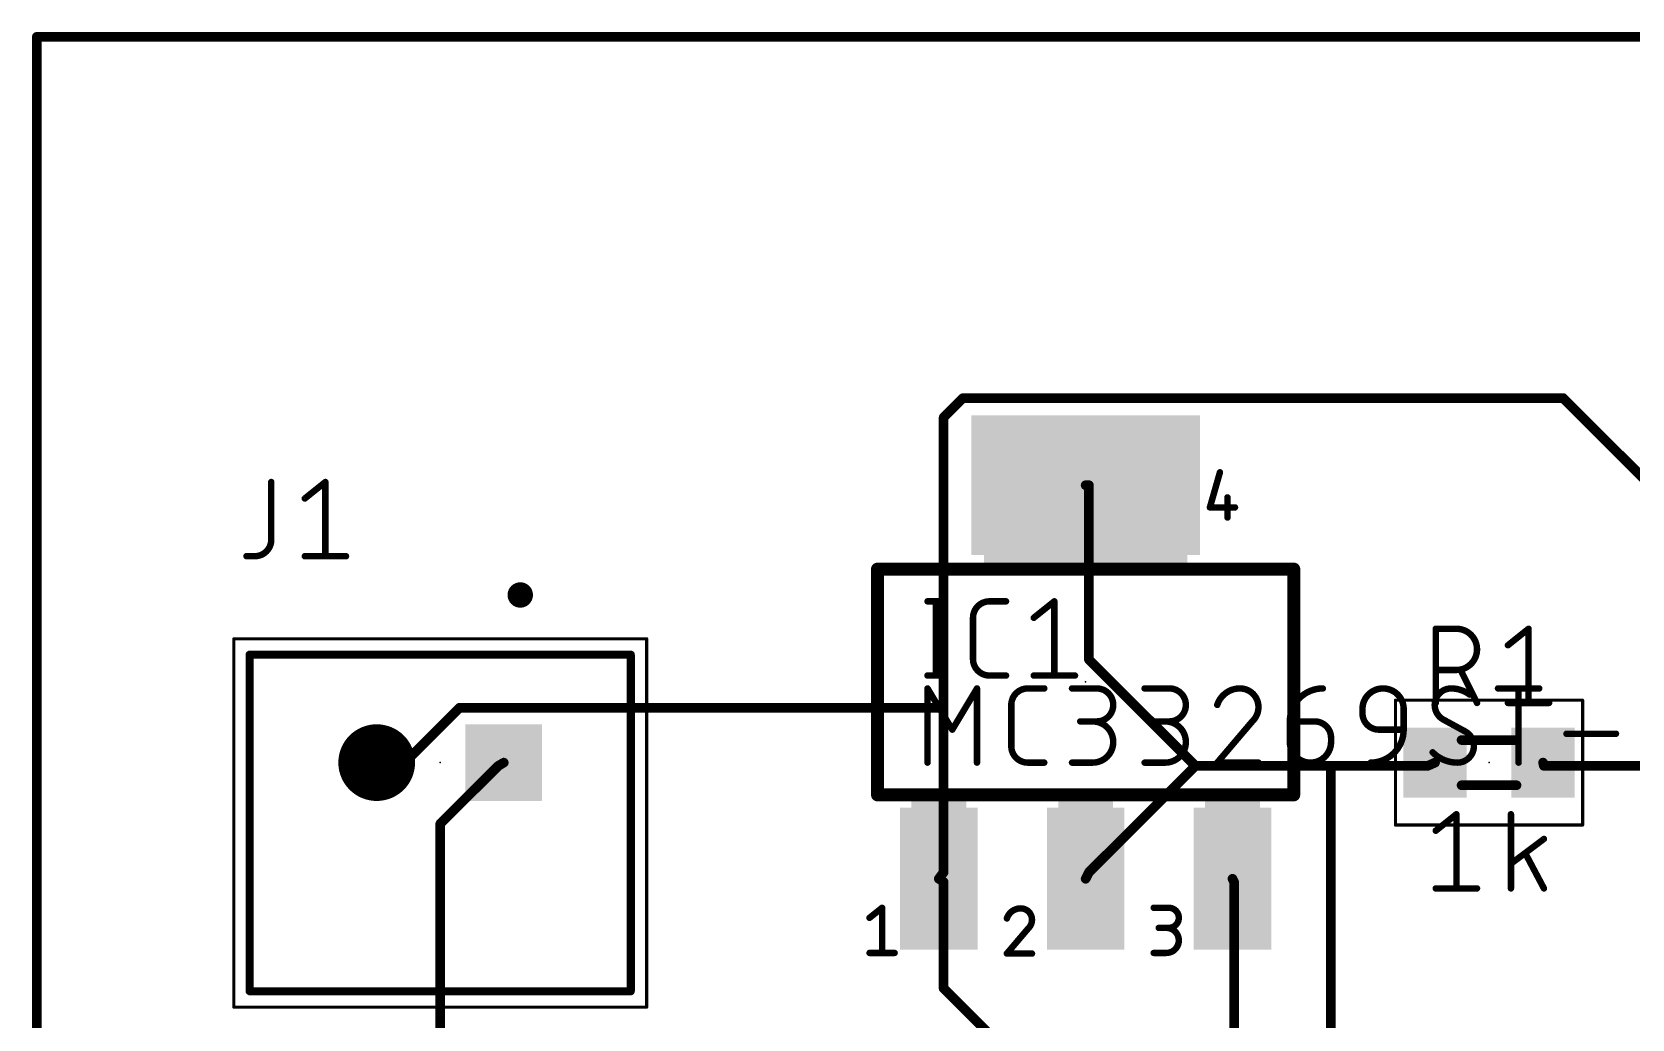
# Model space of a CAD drawing. Extents: x 20.2 to 95.4, y -5.2 to 47.1.
# Drawn here: x 20.24 to 45.43, y 31.52 to 47.07 of the extents above; entities that cross this region are included whole.
import ezdxf

# ---------------------------------------------------------------- set-up
doc = ezdxf.new("R2010")
doc.units = 0
for name, color, linetype in [('1', 12, 'CONTINUOUS'), ('17', 110, 'CONTINUOUS'), ('20', 31, 'CONTINUOUS'), ('21', 253, 'CONTINUOUS'), ('23', 53, 'CONTINUOUS'), ('25', 253, 'CONTINUOUS'), ('27', 253, 'CONTINUOUS'), ('39', 12, 'CONTINUOUS'), ('51', 253, 'CONTINUOUS')]:
    doc.layers.add(name, color=color, linetype=linetype)

# ---------------------------------------------------------------- blocks, each defined once
blk = doc.blocks.new('RECT')
blk.add_solid([(-0.5, -0.5), (0.5, -0.5), (-0.5, 0.5), (0.5, 0.5)])
blk = doc.blocks.new('SQUAREP')
blk.add_solid([(-0.5, -0.5), (0.5, -0.5), (-0.5, 0.5), (0.5, 0.5)])
blk = doc.blocks.new('ROUNDP')
at = {"const_width": 0.5}
blk.add_lwpolyline([(0, -0.25, 1), (0, 0.25, 1), (0, -0.25)], format="xyb", dxfattribs=at)

msp = doc.modelspace()

# ---------------------------------------------------------------- linework, layer by layer
at = {"layer": '1', "const_width": 0.1524}
for points in [[(34.5948, 40.9956), (34.8996, 41.3004)], [(34.8996, 41.3004), (44.3484, 41.3004)], [(44.3484, 41.3004), (51.3588, 34.29)], [(34.5948, 36.4236), (34.5948, 40.9956)], [(36.8808, 39.9288), (36.83, 39.929)], [(36.8808, 37.1856), (36.8808, 39.9288)], [(38.5572, 35.5092), (36.8808, 37.1856)], [(26.9748, 36.4236), (26.2128, 35.6616)], [(34.5948, 36.4236), (26.9748, 36.4236)], [(34.5948, 33.8328), (34.5948, 36.4236)], [(25.7556, 35.6616), (25.67, 35.56)], [(26.2128, 35.6616), (25.7556, 35.6616)], [(27.5844, 35.5092), (26.67, 34.5948)], [(27.5844, 35.5092), (27.67, 35.56)], [(36.8808, 33.8328), (38.5572, 35.5092)], [(38.5572, 35.5092), (40.6908, 35.5092)], [(40.6908, 35.5092), (42.2148, 35.5092)], [(40.6908, 35.5092), (40.6908, 27.7368)], [(42.2148, 35.5092), (42.33, 35.56)], [(44.0436, 35.5092), (44.03, 35.56)], [(48.4632, 35.5092), (44.0436, 35.5092)], [(26.67, 34.5948), (26.67, 26.955)], [(34.5948, 33.8328), (34.5186, 33.7312)], [(34.5948, 33.6804), (34.5186, 33.7312)], [(34.5948, 32.004), (34.5948, 33.6804)], [(36.8808, 33.8328), (36.83, 33.7312)], [(39.1668, 33.6804), (39.1414, 33.7312)], [(39.1668, 29.2608), (39.1668, 33.6804)], [(36.1188, 30.48), (34.5948, 32.004)]]:
    msp.add_lwpolyline(points, dxfattribs=at)
at = {"layer": '1', "const_width": 0.0762}
for points in [[(34.8996, 41.3385, 1), (34.8996, 41.2623)], [(34.9265, 41.2735, 1), (34.8727, 41.3273)], [(44.3753, 41.3273, 1), (44.3215, 41.2735)], [(44.3484, 41.2623, 1), (44.3484, 41.3385)], [(34.6329, 40.9956, 1), (34.5567, 40.9956)], [(34.5679, 41.0225, 1), (34.6217, 40.9687)], [(36.8301, 39.9671, 1), (36.8299, 39.8909)], [(36.9189, 39.9288, 1), (36.8427, 39.9288)], [(36.8807, 39.8907, 1), (36.8809, 39.9669)], [(36.8427, 37.1856, 1), (36.9189, 37.1856)], [(36.9077, 37.2125, 1), (36.8539, 37.1587)], [(26.9748, 36.4617, 1), (26.9748, 36.3855)], [(27.0017, 36.3967, 1), (26.9479, 36.4505)], [(34.6329, 36.4236, 1), (34.5567, 36.4236)], [(34.5567, 36.4236, 1), (34.6329, 36.4236)], [(34.5948, 36.3855, 1), (34.5948, 36.4617)], [(25.6409, 35.5845, 1), (25.6991, 35.5355)], [(25.7556, 35.6997, 1), (25.7556, 35.6235)], [(25.7847, 35.6371, 1), (25.7265, 35.6861)], [(26.1859, 35.6885, 1), (26.2397, 35.6347)], [(26.2128, 35.6235, 1), (26.2128, 35.6997)], [(27.565, 35.542, 1), (27.6038, 35.4764)], [(27.6113, 35.4823, 1), (27.5575, 35.5361)], [(27.6894, 35.5272, 1), (27.6506, 35.5928)], [(38.5572, 35.5473, 1), (38.5572, 35.4711)], [(38.5841, 35.4823, 1), (38.5303, 35.5361)], [(38.5303, 35.4823, 1), (38.5841, 35.5361)], [(40.6908, 35.5473, 1), (40.6908, 35.4711)], [(40.7289, 35.5092, 1), (40.6527, 35.5092)], [(40.6908, 35.4711, 1), (40.6908, 35.5473)], [(42.1994, 35.5441, 1), (42.2302, 35.4743)], [(42.2148, 35.4711, 1), (42.2148, 35.5473)], [(42.3454, 35.5251, 1), (42.3146, 35.5949)], [(44.0668, 35.5699, 1), (43.9932, 35.5501)], [(44.0436, 35.5473, 1), (44.0436, 35.4711)], [(44.0068, 35.4993, 1), (44.0804, 35.5191)], [(26.7081, 34.5948, 1), (26.6319, 34.5948)], [(26.6431, 34.6217, 1), (26.6969, 34.5679)], [(34.5397, 33.7629, 1), (34.4975, 33.6995)], [(34.4881, 33.7541, 1), (34.5491, 33.7083)], [(34.5567, 33.8328, 1), (34.6329, 33.8328)], [(34.6329, 33.6804, 1), (34.5567, 33.6804)], [(34.6253, 33.8099, 1), (34.5643, 33.8557)], [(36.7959, 33.7482, 1), (36.8641, 33.7142)], [(36.8539, 33.8597, 1), (36.9077, 33.8059)], [(36.9149, 33.8158, 1), (36.8467, 33.8498)], [(39.1755, 33.7482, 1), (39.1073, 33.7142)], [(39.2049, 33.6804, 1), (39.1287, 33.6804)], [(34.5737, 33.6487, 1), (34.6159, 33.7121)], [(39.1327, 33.6634, 1), (39.2009, 33.6974)], [(34.5567, 32.004, 1), (34.6329, 32.004)], [(34.6217, 32.0309, 1), (34.5679, 31.9771)]]:
    msp.add_lwpolyline(points, format="xyb", dxfattribs=at)
at = {"layer": '20', "const_width": 0.1524}
for points in [[(95.25, 46.99), (20.32, 46.99)], [(20.32, 46.99), (20.32, -5.08)]]:
    msp.add_lwpolyline(points, dxfattribs=at)
at = {"layer": '20', "const_width": 0.0762}
for points in [[(20.32, 47.0281, 1), (20.32, 46.9519)], [(20.3581, 46.99, 1), (20.2819, 46.99)]]:
    msp.add_lwpolyline(points, format="xyb", dxfattribs=at)
at = {"layer": '21'}
for points, const_width in [([(38.9438, 40.132), (38.7858, 39.5788)], 0.1016), ([(38.7858, 39.5788), (39.1809, 39.5788)], 0.1016), ([(39.0624, 39.7369), (39.0624, 39.4208)], 0.1016), ([(33.5534, 35.052), (33.5534, 38.608)], 0.2032), ([(33.5534, 38.608), (40.1066, 38.608)], 0.2032), ([(40.1066, 38.608), (40.1066, 35.052)], 0.2032), ([(29.67, 37.26), (23.67, 37.26)], 0.127), ([(23.67, 37.26), (23.67, 31.96)], 0.127), ([(29.67, 31.96), (29.67, 37.26)], 0.127), ([(40.1066, 35.052), (33.5534, 35.052)], 0.2032), ([(33.4282, 33.116), (33.6258, 33.274)], 0.1016), ([(33.6258, 33.274), (33.6258, 32.5628)], 0.1016), ([(37.9016, 33.274), (38.1387, 33.274)], 0.1016), ([(35.926, 32.9485), (35.5902, 32.5534)], 0.1016), ([(38.1387, 32.9579), (37.9806, 32.9579)], 0.1016), ([(33.4282, 32.5628), (33.8233, 32.5628)], 0.1016), ([(35.5902, 32.5534), (35.9853, 32.5534)], 0.1016), ([(37.9016, 32.5628), (38.0992, 32.5628)], 0.1016), ([(23.67, 31.96), (29.67, 31.96)], 0.127)]:
    msp.add_lwpolyline(points, dxfattribs=dict(at, const_width=const_width))
for points, const_width in [([(38.9683, 40.125, 1), (38.9194, 40.139)], 0.0508), ([(38.7858, 39.6042, 1), (38.7858, 39.5534)], 0.0508), ([(38.7614, 39.5858, 1), (38.8102, 39.5719)], 0.0508), ([(39.0878, 39.7369, 1), (39.037, 39.7369)], 0.0508), ([(39.1809, 39.5534, 1), (39.1809, 39.6042)], 0.0508), ([(39.037, 39.4208, 1), (39.0878, 39.4208)], 0.0508), ([(33.6042, 38.608, 1), (33.5026, 38.608)], 0.1016), ([(33.5534, 38.6588, 1), (33.5534, 38.5572)], 0.1016), ([(40.1574, 38.608, 1), (40.0558, 38.608)], 0.1016), ([(40.1066, 38.5572, 1), (40.1066, 38.6588)], 0.1016), ([(27.93, 38.1, 1), (27.93, 38.3, 1), (27.93, 38.1)], 0.2), ([(23.67, 37.2918, 1), (23.67, 37.2283)], 0.0635), ([(23.7018, 37.26, 1), (23.6383, 37.26)], 0.0635), ([(29.7018, 37.26, 1), (29.6383, 37.26)], 0.0635), ([(29.67, 37.2283, 1), (29.67, 37.2918)], 0.0635), ([(33.5534, 35.1028, 1), (33.5534, 35.0012)], 0.1016), ([(33.5026, 35.052, 1), (33.6042, 35.052)], 0.1016), ([(40.0558, 35.052, 1), (40.1574, 35.052)], 0.1016), ([(40.1066, 35.0012, 1), (40.1066, 35.1028)], 0.1016), ([(33.6512, 33.274, 1), (33.6004, 33.274)], 0.0508), ([(33.6416, 33.2542, 1), (33.6099, 33.2938)], 0.0508), ([(35.8075, 33.2646, 0.3252), (35.5902, 33.1066)], 0.1016), ([(35.9853, 33.0868, 0.4142), (35.8075, 33.2646)], 0.1016), ([(35.8075, 33.29, 1), (35.8075, 33.2392)], 0.0508), ([(35.8075, 33.2392, 1), (35.8075, 33.29)], 0.0508), ([(37.9016, 33.2994, 1), (37.9016, 33.2486)], 0.0508), ([(38.1387, 32.9579, 1), (38.1387, 33.274)], 0.1016), ([(38.1387, 33.2994, 1), (38.1387, 33.2486)], 0.0508), ([(38.1387, 33.2486, 1), (38.1387, 33.2994)], 0.0508), ([(33.4123, 33.1358, 1), (33.4441, 33.0961)], 0.0508), ([(35.566, 33.1144, 1), (35.6144, 33.0987)], 0.0508), ([(35.926, 32.9485, 0.2052), (35.9853, 33.0868)], 0.1016), ([(35.9454, 32.9321, 1), (35.9067, 32.965)], 0.0508), ([(36.0107, 33.0868, 1), (35.9599, 33.0868)], 0.0508), ([(35.9599, 33.0868, 1), (36.0107, 33.0868)], 0.0508), ([(37.9806, 32.9833, 1), (37.9806, 32.9325)], 0.0508), ([(38.0992, 32.5628, 1), (38.0992, 32.9579)], 0.1016), ([(38.0992, 32.9833, 1), (38.0992, 32.9325)], 0.0508), ([(38.1387, 32.9833, 1), (38.1387, 32.9325)], 0.0508), ([(38.1387, 32.9325, 1), (38.1387, 32.9833)], 0.0508), ([(35.9085, 32.9669, 1), (35.9436, 32.9301)], 0.0508), ([(33.4282, 32.5882, 1), (33.4282, 32.5374)], 0.0508), ([(33.6004, 32.5628, 1), (33.6512, 32.5628)], 0.0508), ([(33.8233, 32.5374, 1), (33.8233, 32.5882)], 0.0508), ([(35.5708, 32.5699, 1), (35.6096, 32.5369)], 0.0508), ([(35.5902, 32.5788, 1), (35.5902, 32.528)], 0.0508), ([(35.9853, 32.528, 1), (35.9853, 32.5788)], 0.0508), ([(37.9016, 32.5882, 1), (37.9016, 32.5374)], 0.0508), ([(38.0992, 32.5882, 1), (38.0992, 32.5374)], 0.0508), ([(38.0992, 32.5374, 1), (38.0992, 32.5882)], 0.0508), ([(23.67, 31.9917, 1), (23.67, 31.9283)], 0.0635), ([(23.6383, 31.96, 1), (23.7018, 31.96)], 0.0635), ([(29.6383, 31.96, 1), (29.7018, 31.96)], 0.0635), ([(29.67, 31.9283, 1), (29.67, 31.9917)], 0.0635)]:
    msp.add_lwpolyline(points, format="xyb", dxfattribs=dict(at, const_width=const_width))
at = {"layer": '23'}
for p in [(36.83, 36.83), (26.67, 35.56), (43.18, 35.56)]:
    msp.add_point(p, dxfattribs=at)
at = {"layer": '25', "const_width": 0.1016}
for points in [[(24.0103, 39.9792), (24.0103, 39.0704)], [(24.5376, 39.7196), (24.8622, 39.9792)], [(24.8622, 39.9792), (24.8622, 38.8108)], [(23.7506, 38.8108), (23.6208, 38.8108)], [(24.5376, 38.8108), (25.1867, 38.8108)], [(34.3408, 38.1), (34.6004, 38.1)], [(34.4706, 38.1), (34.4706, 36.9316)], [(35.3168, 38.1), (35.5764, 38.1)], [(36.013, 37.8404), (36.3375, 38.1)], [(36.3375, 38.1), (36.3375, 36.9316)], [(35.0571, 37.1912), (35.0571, 37.8404)], [(42.3418, 36.4998), (42.3418, 37.6682)], [(42.3418, 37.6682), (42.6664, 37.6682)], [(43.4774, 37.4086), (43.802, 37.6682)], [(43.802, 37.6682), (43.802, 36.4998)], [(42.6664, 37.0191), (42.3418, 37.0191)], [(42.9909, 36.4998), (42.7313, 37.0191)], [(34.3408, 36.9316), (34.6004, 36.9316)], [(35.5764, 36.9316), (35.3168, 36.9316)], [(36.013, 36.9316), (36.6621, 36.9316)], [(43.4774, 36.4998), (44.1265, 36.4998)]]:
    msp.add_lwpolyline(points, dxfattribs=at)
at = {"layer": '25'}
for points, const_width in [([(24.0357, 39.9792, 1), (23.9849, 39.9792)], 0.0508), ([(24.8876, 39.9792, 1), (24.8368, 39.9792)], 0.0508), ([(24.878, 39.9594, 1), (24.8463, 39.999)], 0.0508), ([(24.5217, 39.7394, 1), (24.5535, 39.6997)], 0.0508), ([(23.7506, 38.8108, 0.4142), (24.0103, 39.0704)], 0.1016), ([(24.0357, 39.0704, 1), (23.9849, 39.0704)], 0.0508), ([(23.9849, 39.0704, 1), (24.0357, 39.0704)], 0.0508), ([(23.6208, 38.8362, 1), (23.6208, 38.7854)], 0.0508), ([(23.7506, 38.8362, 1), (23.7506, 38.7854)], 0.0508), ([(23.7506, 38.7854, 1), (23.7506, 38.8362)], 0.0508), ([(24.5376, 38.8362, 1), (24.5376, 38.7854)], 0.0508), ([(24.8368, 38.8108, 1), (24.8876, 38.8108)], 0.0508), ([(25.1867, 38.7854, 1), (25.1867, 38.8362)], 0.0508), ([(34.3408, 38.1254, 1), (34.3408, 38.0746)], 0.0508), ([(34.496, 38.1, 1), (34.4452, 38.1)], 0.0508), ([(34.6004, 38.0746, 1), (34.6004, 38.1254)], 0.0508), ([(35.3168, 38.1, 0.4142), (35.0571, 37.8404)], 0.1016), ([(35.3168, 38.1254, 1), (35.3168, 38.0746)], 0.0508), ([(35.3168, 38.0746, 1), (35.3168, 38.1254)], 0.0508), ([(35.5764, 38.0746, 1), (35.5764, 38.1254)], 0.0508), ([(36.3629, 38.1, 1), (36.3121, 38.1)], 0.0508), ([(36.3534, 38.0802, 1), (36.3217, 38.1198)], 0.0508), ([(35.0825, 37.8404, 1), (35.0317, 37.8404)], 0.0508), ([(35.0317, 37.8404, 1), (35.0825, 37.8404)], 0.0508), ([(35.9971, 37.8602, 1), (36.0288, 37.8205)], 0.0508), ([(42.3672, 37.6682, 1), (42.3164, 37.6682)], 0.0508), ([(42.3418, 37.6936, 1), (42.3418, 37.6428)], 0.0508), ([(42.6664, 37.0191, 1), (42.6664, 37.6682)], 0.1016), ([(42.6664, 37.6936, 1), (42.6664, 37.6428)], 0.0508), ([(42.6664, 37.6428, 1), (42.6664, 37.6936)], 0.0508), ([(43.8274, 37.6682, 1), (43.7766, 37.6682)], 0.0508), ([(43.8179, 37.6484, 1), (43.7861, 37.688)], 0.0508), ([(43.4616, 37.4284, 1), (43.4933, 37.3887)], 0.0508), ([(35.0571, 37.1912, 0.4142), (35.3168, 36.9316)], 0.1016), ([(35.0825, 37.1912, 1), (35.0317, 37.1912)], 0.0508), ([(35.0317, 37.1912, 1), (35.0825, 37.1912)], 0.0508), ([(42.3418, 37.0445, 1), (42.3418, 36.9937)], 0.0508), ([(42.6664, 37.0445, 1), (42.6664, 36.9937)], 0.0508), ([(42.6664, 36.9937, 1), (42.6664, 37.0445)], 0.0508), ([(42.754, 37.0304, 1), (42.7085, 37.0077)], 0.0508), ([(34.3408, 36.957, 1), (34.3408, 36.9062)], 0.0508), ([(34.4452, 36.9316, 1), (34.496, 36.9316)], 0.0508), ([(34.6004, 36.9062, 1), (34.6004, 36.957)], 0.0508), ([(35.3168, 36.957, 1), (35.3168, 36.9062)], 0.0508), ([(35.3168, 36.9062, 1), (35.3168, 36.957)], 0.0508), ([(35.5764, 36.9062, 1), (35.5764, 36.957)], 0.0508), ([(36.013, 36.957, 1), (36.013, 36.9062)], 0.0508), ([(36.3121, 36.9316, 1), (36.3629, 36.9316)], 0.0508), ([(36.6621, 36.9062, 1), (36.6621, 36.957)], 0.0508), ([(42.3164, 36.4998, 1), (42.3672, 36.4998)], 0.0508), ([(42.9682, 36.4884, 1), (43.0136, 36.5112)], 0.0508), ([(43.4774, 36.5252, 1), (43.4774, 36.4744)], 0.0508), ([(43.7766, 36.4998, 1), (43.8274, 36.4998)], 0.0508), ([(44.1265, 36.4744, 1), (44.1265, 36.5252)], 0.0508)]:
    msp.add_lwpolyline(points, format="xyb", dxfattribs=dict(at, const_width=const_width))
at = {"layer": '27', "const_width": 0.1016}
for points in [[(34.3408, 35.56), (34.3408, 36.7284)], [(34.3408, 36.7284), (34.7303, 36.0793)], [(34.7303, 36.0793), (35.1197, 36.7284)], [(35.1197, 36.7284), (35.1197, 35.56)], [(35.9193, 36.7284), (36.179, 36.7284)], [(36.6155, 36.7284), (37.005, 36.7284)], [(37.7585, 36.7284), (38.148, 36.7284)], [(43.3211, 36.7284), (43.9702, 36.7284)], [(43.6456, 35.56), (43.6456, 36.7284)], [(35.6597, 35.8196), (35.6597, 36.4688)], [(41.1875, 36.3389), (41.1875, 36.4038)], [(41.8366, 36.4038), (41.8366, 36.0793)], [(42.8117, 36.0468), (42.4547, 36.2416)], [(37.005, 36.2091), (36.7453, 36.2091)], [(38.148, 36.2091), (37.8883, 36.2091)], [(39.4532, 36.2091), (38.9015, 35.56)], [(40.0445, 36.2091), (40.434, 36.2091)], [(40.0445, 35.8846), (40.0445, 36.2091)], [(41.8366, 36.0793), (41.4471, 36.0793)], [(44.3992, 36.0144), (45.1781, 36.0144)], [(40.6936, 35.9495), (40.6936, 35.8846)], [(36.179, 35.56), (35.9193, 35.56)], [(36.6155, 35.56), (36.9401, 35.56)], [(37.7585, 35.56), (38.0831, 35.56)], [(38.9015, 35.56), (39.5506, 35.56)], [(42.3418, 34.4876), (42.6664, 34.7472)], [(42.6664, 34.7472), (42.6664, 33.5788)], [(43.5252, 33.5788), (43.5252, 34.7472)], [(44.0444, 34.3577), (43.5252, 33.9683)], [(44.0444, 33.5788), (43.7523, 34.1305)], [(42.3418, 33.5788), (42.9909, 33.5788)]]:
    msp.add_lwpolyline(points, dxfattribs=at)
at = {"layer": '27'}
for points, const_width in [([(34.3662, 36.7284, 1), (34.3154, 36.7284)], 0.0508), ([(34.3626, 36.7415, 1), (34.319, 36.7153)], 0.0508), ([(35.1451, 36.7284, 1), (35.0943, 36.7284)], 0.0508), ([(35.1415, 36.7153, 1), (35.098, 36.7415)], 0.0508), ([(35.9193, 36.7284, 0.4142), (35.6597, 36.4688)], 0.1016), ([(35.9193, 36.7538, 1), (35.9193, 36.703)], 0.0508), ([(35.9193, 36.703, 1), (35.9193, 36.7538)], 0.0508), ([(36.179, 36.703, 1), (36.179, 36.7538)], 0.0508), ([(36.6155, 36.7538, 1), (36.6155, 36.703)], 0.0508), ([(37.005, 36.2091, 1), (37.005, 36.7284)], 0.1016), ([(37.005, 36.7538, 1), (37.005, 36.703)], 0.0508), ([(37.005, 36.703, 1), (37.005, 36.7538)], 0.0508), ([(37.7585, 36.7538, 1), (37.7585, 36.703)], 0.0508), ([(38.148, 36.2091, 1), (38.148, 36.7284)], 0.1016), ([(38.148, 36.7538, 1), (38.148, 36.703)], 0.0508), ([(38.148, 36.703, 1), (38.148, 36.7538)], 0.0508), ([(39.2585, 36.7284, 0.3252), (38.9015, 36.4688)], 0.1016), ([(39.5506, 36.4363, 0.4142), (39.2585, 36.7284)], 0.1016), ([(39.2585, 36.7538, 1), (39.2585, 36.703)], 0.0508), ([(39.2585, 36.703, 1), (39.2585, 36.7538)], 0.0508), ([(40.5638, 36.7284, 0.4142), (40.0445, 36.2091)], 0.1016), ([(40.5638, 36.703, 1), (40.5638, 36.7538)], 0.0508), ([(41.8366, 36.4038, 1), (41.1875, 36.4038)], 0.1016), ([(42.5845, 36.7284, 0.4142), (42.3248, 36.4688)], 0.1016), ([(42.8766, 36.631, 0.1623), (42.5845, 36.7284)], 0.1016), ([(42.5845, 36.7538, 1), (42.5845, 36.703)], 0.0508), ([(42.5845, 36.703, 1), (42.5845, 36.7538)], 0.0508), ([(43.3211, 36.7538, 1), (43.3211, 36.703)], 0.0508), ([(43.671, 36.7284, 1), (43.6202, 36.7284)], 0.0508), ([(43.9702, 36.703, 1), (43.9702, 36.7538)], 0.0508), ([(42.8614, 36.6107, 1), (42.8918, 36.6514)], 0.0508), ([(35.6851, 36.4688, 1), (35.6343, 36.4688)], 0.0508), ([(35.6343, 36.4688, 1), (35.6851, 36.4688)], 0.0508), ([(38.8773, 36.4766, 1), (38.9257, 36.4609)], 0.0508), ([(39.4532, 36.2091, 0.2053), (39.5506, 36.4363)], 0.1016), ([(39.576, 36.4363, 1), (39.5252, 36.4363)], 0.0508), ([(39.5252, 36.4363, 1), (39.576, 36.4363)], 0.0508), ([(41.2129, 36.4038, 1), (41.1621, 36.4038)], 0.0508), ([(41.1621, 36.4038, 1), (41.2129, 36.4038)], 0.0508), ([(41.1875, 36.3389, 0.4142), (41.4471, 36.0793)], 0.1016), ([(41.2129, 36.3389, 1), (41.1621, 36.3389)], 0.0508), ([(41.1621, 36.3389, 1), (41.2129, 36.3389)], 0.0508), ([(41.862, 36.4038, 1), (41.8112, 36.4038)], 0.0508), ([(41.8112, 36.4038, 1), (41.862, 36.4038)], 0.0508), ([(42.3248, 36.4688, 0.2656), (42.4547, 36.2416)], 0.1016), ([(42.3502, 36.4688, 1), (42.2994, 36.4688)], 0.0508), ([(42.2994, 36.4688, 1), (42.3502, 36.4688)], 0.0508), ([(42.4668, 36.2639, 1), (42.4425, 36.2193)], 0.0508), ([(42.4418, 36.2197, 1), (42.4676, 36.2634)], 0.0508), ([(34.7085, 36.0924, 1), (34.752, 36.0662)], 0.0508), ([(34.7085, 36.0662, 1), (34.752, 36.0924)], 0.0508), ([(36.7453, 36.2345, 1), (36.7453, 36.1837)], 0.0508), ([(36.9401, 35.56, 1), (36.9401, 36.2091)], 0.1016), ([(36.9401, 36.2345, 1), (36.9401, 36.1837)], 0.0508), ([(37.005, 36.2345, 1), (37.005, 36.1837)], 0.0508), ([(37.005, 36.1837, 1), (37.005, 36.2345)], 0.0508), ([(37.8883, 36.2345, 1), (37.8883, 36.1837)], 0.0508), ([(38.0831, 35.56, 1), (38.0831, 36.2091)], 0.1016), ([(38.0831, 36.2345, 1), (38.0831, 36.1837)], 0.0508), ([(38.148, 36.2345, 1), (38.148, 36.1837)], 0.0508), ([(38.148, 36.1837, 1), (38.148, 36.2345)], 0.0508), ([(39.4357, 36.2275, 1), (39.4708, 36.1907)], 0.0508), ([(39.4726, 36.1927, 1), (39.4339, 36.2256)], 0.0508), ([(40.0445, 36.2345, 1), (40.0445, 36.1837)], 0.0508), ([(40.0699, 36.2091, 1), (40.0191, 36.2091)], 0.0508), ([(40.0191, 36.2091, 1), (40.0699, 36.2091)], 0.0508), ([(40.6936, 35.9495, 0.4142), (40.434, 36.2091)], 0.1016), ([(40.434, 36.2345, 1), (40.434, 36.1837)], 0.0508), ([(40.434, 36.1837, 1), (40.434, 36.2345)], 0.0508), ([(41.3173, 35.56, 0.4142), (41.8366, 36.0793)], 0.1016), ([(41.4471, 36.1047, 1), (41.4471, 36.0539)], 0.0508), ([(41.4471, 36.0539, 1), (41.4471, 36.1047)], 0.0508), ([(41.862, 36.0793, 1), (41.8112, 36.0793)], 0.0508), ([(41.8112, 36.0793, 1), (41.862, 36.0793)], 0.0508), ([(41.8366, 36.0539, 1), (41.8366, 36.1047)], 0.0508), ([(42.9415, 35.8196, 0.2656), (42.8117, 36.0468)], 0.1016), ([(42.8246, 36.0687, 1), (42.7988, 36.0249)], 0.0508), ([(42.7995, 36.0245, 1), (42.8238, 36.0691)], 0.0508), ([(44.3992, 36.0398, 1), (44.3992, 35.989)], 0.0508), ([(45.1781, 35.989, 1), (45.1781, 36.0398)], 0.0508), ([(35.6597, 35.8196, 0.4142), (35.9193, 35.56)], 0.1016), ([(35.6851, 35.8196, 1), (35.6343, 35.8196)], 0.0508), ([(35.6343, 35.8196, 1), (35.6851, 35.8196)], 0.0508), ([(40.0445, 35.8846, 1), (40.6936, 35.8846)], 0.1016), ([(40.0699, 35.8846, 1), (40.0191, 35.8846)], 0.0508), ([(40.0191, 35.8846, 1), (40.0699, 35.8846)], 0.0508), ([(40.719, 35.9495, 1), (40.6682, 35.9495)], 0.0508), ([(40.6682, 35.9495, 1), (40.719, 35.9495)], 0.0508), ([(40.719, 35.8846, 1), (40.6682, 35.8846)], 0.0508), ([(40.6682, 35.8846, 1), (40.719, 35.8846)], 0.0508), ([(42.2924, 35.7223, 0.2), (42.6819, 35.56)], 0.1016), ([(42.3104, 35.7402, 1), (42.2744, 35.7044)], 0.0508), ([(42.6819, 35.56, 0.4142), (42.9415, 35.8196)], 0.1016), ([(42.9669, 35.8196, 1), (42.9161, 35.8196)], 0.0508), ([(42.9161, 35.8196, 1), (42.9669, 35.8196)], 0.0508), ([(34.3154, 35.56, 1), (34.3662, 35.56)], 0.0508), ([(35.0943, 35.56, 1), (35.1451, 35.56)], 0.0508), ([(35.9193, 35.5854, 1), (35.9193, 35.5346)], 0.0508), ([(35.9193, 35.5346, 1), (35.9193, 35.5854)], 0.0508), ([(36.179, 35.5346, 1), (36.179, 35.5854)], 0.0508), ([(36.6155, 35.5854, 1), (36.6155, 35.5346)], 0.0508), ([(36.9401, 35.5854, 1), (36.9401, 35.5346)], 0.0508), ([(36.9401, 35.5346, 1), (36.9401, 35.5854)], 0.0508), ([(37.7585, 35.5854, 1), (37.7585, 35.5346)], 0.0508), ([(38.0831, 35.5854, 1), (38.0831, 35.5346)], 0.0508), ([(38.0831, 35.5346, 1), (38.0831, 35.5854)], 0.0508), ([(38.8821, 35.5765, 1), (38.9209, 35.5435)], 0.0508), ([(38.9015, 35.5854, 1), (38.9015, 35.5346)], 0.0508), ([(39.5506, 35.5346, 1), (39.5506, 35.5854)], 0.0508), ([(41.3173, 35.5854, 1), (41.3173, 35.5346)], 0.0508), ([(42.6819, 35.5854, 1), (42.6819, 35.5346)], 0.0508), ([(42.6819, 35.5346, 1), (42.6819, 35.5854)], 0.0508), ([(43.6202, 35.56, 1), (43.671, 35.56)], 0.0508), ([(42.6918, 34.7472, 1), (42.641, 34.7472)], 0.0508), ([(42.6822, 34.7274, 1), (42.6505, 34.767)], 0.0508), ([(43.5506, 34.7472, 1), (43.4998, 34.7472)], 0.0508), ([(42.3259, 34.5074, 1), (42.3577, 34.4677)], 0.0508), ([(44.0597, 34.3374, 1), (44.0292, 34.3781)], 0.0508), ([(43.5099, 33.9886, 1), (43.5404, 33.9479)], 0.0508), ([(43.7748, 34.1424, 1), (43.7299, 34.1187)], 0.0508), ([(42.3418, 33.6042, 1), (42.3418, 33.5534)], 0.0508), ([(42.641, 33.5788, 1), (42.6918, 33.5788)], 0.0508), ([(42.9909, 33.5534, 1), (42.9909, 33.6042)], 0.0508), ([(43.4998, 33.5788, 1), (43.5506, 33.5788)], 0.0508), ([(44.022, 33.5669, 1), (44.0669, 33.5907)], 0.0508)]:
    msp.add_lwpolyline(points, format="xyb", dxfattribs=dict(at, const_width=const_width))
at = {"layer": '39'}
for points, const_width in [([(29.92, 37.51), (23.42, 37.51)], 0.05), ([(23.42, 37.51), (23.42, 31.71)], 0.05), ([(29.92, 31.71), (29.92, 37.51)], 0.05), ([(41.707, 36.543), (44.653, 36.543)], 0.0508), ([(41.707, 34.577), (41.707, 36.543)], 0.0508), ([(44.653, 36.543), (44.653, 34.577)], 0.0508), ([(44.653, 34.577), (41.707, 34.577)], 0.0508), ([(23.42, 31.71), (29.92, 31.71)], 0.05)]:
    msp.add_lwpolyline(points, dxfattribs=dict(at, const_width=const_width))
for points, const_width in [([(23.42, 37.5225, 1), (23.42, 37.4975)], 0.025), ([(23.4325, 37.51, 1), (23.4075, 37.51)], 0.025), ([(29.9325, 37.51, 1), (29.9075, 37.51)], 0.025), ([(29.92, 37.4975, 1), (29.92, 37.5225)], 0.025), ([(41.707, 36.5557, 1), (41.707, 36.5303)], 0.0254), ([(41.7197, 36.543, 1), (41.6943, 36.543)], 0.0254), ([(44.6657, 36.543, 1), (44.6403, 36.543)], 0.0254), ([(44.653, 36.5303, 1), (44.653, 36.5557)], 0.0254), ([(41.707, 34.5897, 1), (41.707, 34.5643)], 0.0254), ([(41.6943, 34.577, 1), (41.7197, 34.577)], 0.0254), ([(44.6403, 34.577, 1), (44.6657, 34.577)], 0.0254), ([(44.653, 34.5643, 1), (44.653, 34.5897)], 0.0254), ([(23.42, 31.7225, 1), (23.42, 31.6975)], 0.025), ([(23.4075, 31.71, 1), (23.4325, 31.71)], 0.025), ([(29.9075, 31.71, 1), (29.9325, 31.71)], 0.025), ([(29.92, 31.6975, 1), (29.92, 31.7225)], 0.025)]:
    msp.add_lwpolyline(points, format="xyb", dxfattribs=dict(at, const_width=const_width))
at = {"layer": '51'}
for points, const_width in [([(23.67, 37.2918, 1), (23.67, 37.2283)], 0.0635), ([(23.7018, 37.26, 1), (23.6383, 37.26)], 0.0635), ([(29.7018, 37.26, 1), (29.6383, 37.26)], 0.0635), ([(29.67, 37.2283, 1), (29.67, 37.2918)], 0.0635), ([(42.748, 35.9541, 1), (42.748, 35.8779)], 0.0762), ([(43.612, 35.8779, 1), (43.612, 35.9541)], 0.0762), ([(42.748, 35.2421, 1), (42.748, 35.1659)], 0.0762), ([(43.612, 35.1659, 1), (43.612, 35.2421)], 0.0762), ([(23.67, 31.9917, 1), (23.67, 31.9283)], 0.0635), ([(23.6383, 31.96, 1), (23.7018, 31.96)], 0.0635), ([(29.6383, 31.96, 1), (29.7018, 31.96)], 0.0635), ([(29.67, 31.9283, 1), (29.67, 31.9917)], 0.0635)]:
    msp.add_lwpolyline(points, format="xyb", dxfattribs=dict(at, const_width=const_width))
for points, const_width in [([(23.67, 37.26), (23.67, 31.96)], 0.127), ([(29.67, 37.26), (23.67, 37.26)], 0.127), ([(29.67, 31.96), (29.67, 37.26)], 0.127), ([(43.612, 35.916), (42.748, 35.916)], 0.1524), ([(42.748, 35.204), (43.612, 35.204)], 0.1524), ([(23.67, 31.96), (29.67, 31.96)], 0.127)]:
    msp.add_lwpolyline(points, dxfattribs=dict(at, const_width=const_width))

# ---------------------------------------------------------------- block references
at = {"layer": '1'}
for p, xscale, yscale in [((36.83, 39.929), 3.6, 2.2), ((34.5186, 33.7312), 1.2192, 2.2352), ((36.83, 33.7312), 1.2192, 2.2352), ((39.1414, 33.7312), 1.2192, 2.2352)]:
    msp.add_blockref('RECT', p, dxfattribs=dict(at, xscale=xscale, yscale=yscale))
at = {"layer": '1', "yscale": 1.1}
for p in [(42.33, 35.56), (44.03, 35.56)]:
    msp.add_blockref('RECT', p, dxfattribs=at)
at = {"layer": '17', "xscale": 1.208, "yscale": 1.208}
for name, p in [('ROUNDP', (25.67, 35.56)), ('ROUNDP', (25.67, 35.56)), ('SQUAREP', (27.67, 35.56)), ('SQUAREP', (27.67, 35.56))]:
    msp.add_blockref(name, p, dxfattribs=at)
at = {"layer": '51'}
for p, xscale, yscale in [((36.83, 39.5605), 3.2004, 1.8542), ((36.83, 39.5605), 3.2004, 1.8542), ((42.545, 35.56), 0.4064, 0.8636), ((43.815, 35.56), 0.4064, 0.8636), ((34.5186, 34.0995), 0.8636, 1.8542), ((34.5186, 34.0995), 0.8636, 1.8542), ((36.83, 34.0995), 0.8636, 1.8542), ((36.83, 34.0995), 0.8636, 1.8542), ((39.1414, 34.0995), 0.8636, 1.8542), ((39.1414, 34.0995), 0.8636, 1.8542)]:
    msp.add_blockref('RECT', p, dxfattribs=dict(at, xscale=xscale, yscale=yscale))

doc.saveas('drawing.dxf')
